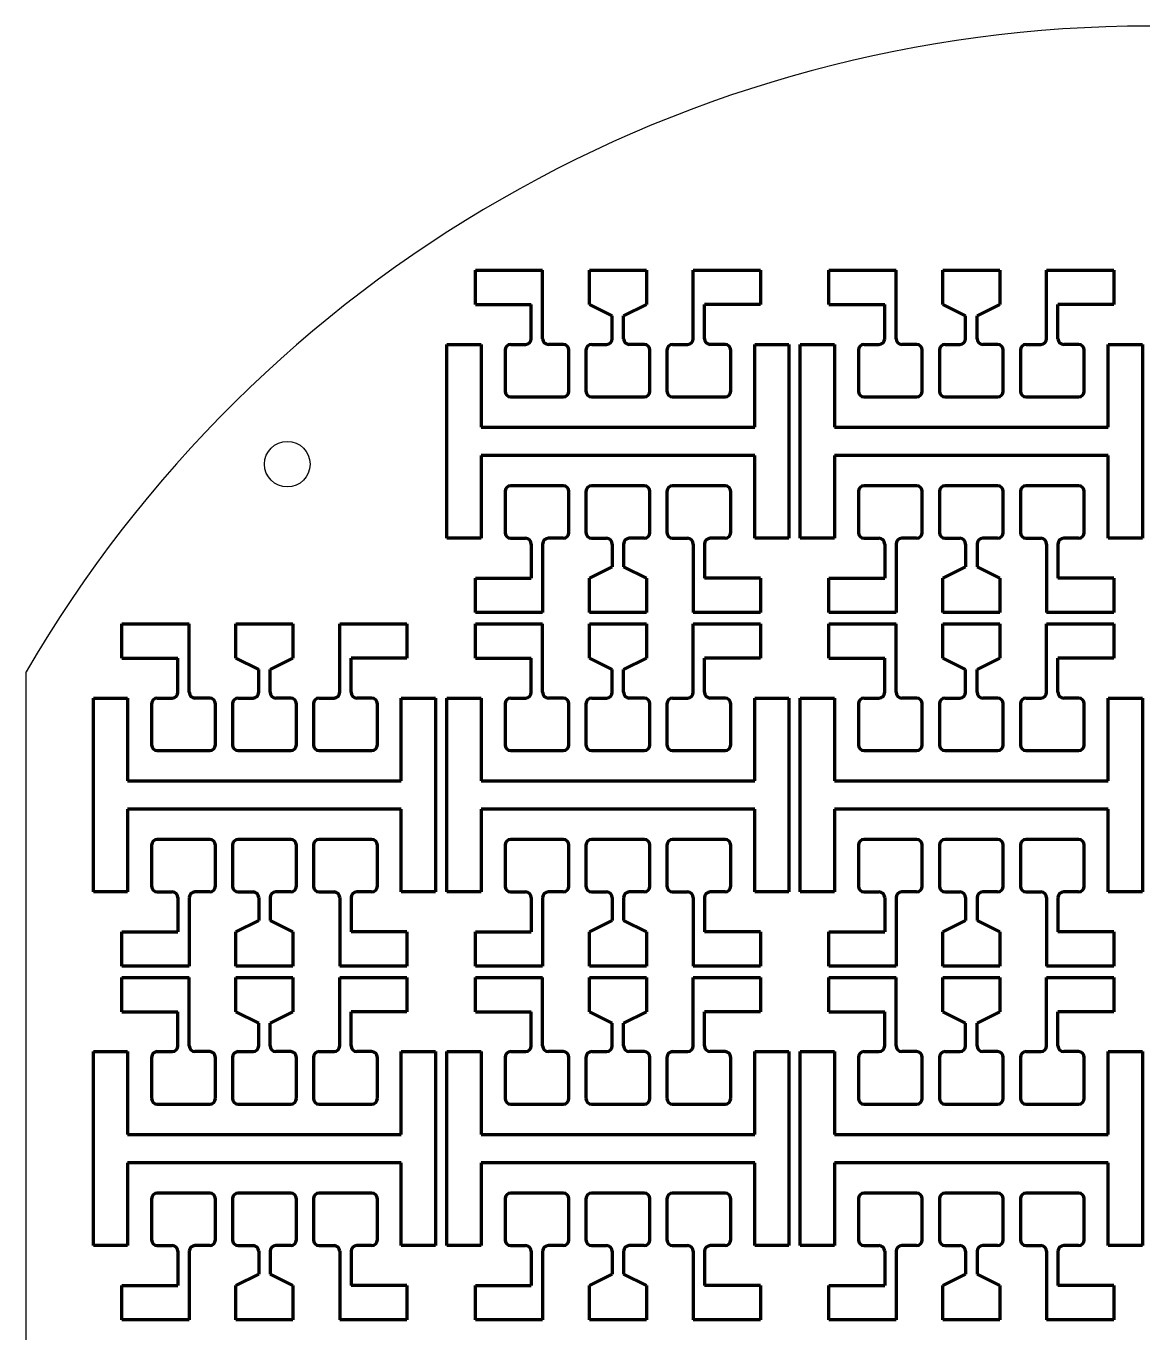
# Model space of a CAD drawing. Header units: millimetres. Extents: x 2005 to 2202, y 1694 to 1922.
# Drawn here: x 2005.4 to 2103.3, y 1807.2 to 1921.7 of the extents above; entities that cross this region are included whole.
import ezdxf

# ---------------------------------------------------------------- set-up
doc = ezdxf.new("R2010")
doc.units = ezdxf.units.MM
doc.layers.add('mask_hole', color=100, linetype='Continuous')
doc.layers.add('mask_outline', color=10, linetype='Continuous')
doc.layers.add('mask_stencil', color=30, linetype='Continuous', lineweight=70)

msp = doc.modelspace()

# ---------------------------------------------------------------- linework, layer by layer
at = {"layer": 'mask_hole'}
msp.add_circle((2028.3, 1883.33), 2, dxfattribs=at)
at = {"layer": 'mask_outline'}
msp.add_line((2005.39, 1750.33), (2005.39, 1865.13), dxfattribs=at)
msp.add_arc((2103.89, 1807.73), 114, 30.2232, 149.7686, dxfattribs=at)
at = {"layer": 'mask_stencil'}
for p, q in [((2044.8, 1897.33), (2044.8, 1900.33)), ((2044.8, 1900.33), (2050.7, 1900.33)), ((2050.7, 1894.33), (2050.7, 1900.33)), ((2054.8, 1897.33), (2054.8, 1900.33)), ((2054.8, 1900.33), (2059.8, 1900.33)), ((2059.8, 1900.33), (2059.8, 1897.33)), ((2063.9, 1900.33), (2069.8, 1900.33)), ((2063.9, 1894.33), (2063.9, 1900.33)), ((2069.8, 1900.33), (2069.8, 1897.33)), ((2075.8, 1897.33), (2075.8, 1900.33)), ((2075.8, 1900.33), (2081.7, 1900.33)), ((2081.7, 1894.33), (2081.7, 1900.33)), ((2085.8, 1897.33), (2085.8, 1900.33)), ((2085.8, 1900.33), (2090.8, 1900.33)), ((2090.8, 1900.33), (2090.8, 1897.33)), ((2094.9, 1900.33), (2100.8, 1900.33)), ((2094.9, 1894.33), (2094.9, 1900.33)), ((2100.8, 1900.33), (2100.8, 1897.33)), ((2044.8, 1897.33), (2049.7, 1897.33)), ((2049.7, 1894.33), (2049.7, 1897.33)), ((2054.8, 1897.33), (2056.8, 1896.33)), ((2059.8, 1897.33), (2057.8, 1896.33)), ((2069.8, 1897.33), (2064.9, 1897.33)), ((2064.9, 1894.33), (2064.9, 1897.33)), ((2075.8, 1897.33), (2080.7, 1897.33)), ((2080.7, 1894.33), (2080.7, 1897.33)), ((2085.8, 1897.33), (2087.8, 1896.33)), ((2090.8, 1897.33), (2088.8, 1896.33)), ((2100.8, 1897.33), (2095.9, 1897.33)), ((2095.9, 1894.33), (2095.9, 1897.33)), ((2056.8, 1894.33), (2056.8, 1896.33)), ((2057.8, 1894.33), (2057.8, 1896.33)), ((2087.8, 1894.33), (2087.8, 1896.33)), ((2088.8, 1894.33), (2088.8, 1896.33)), ((2042.3, 1876.83), (2042.3, 1893.83)), ((2042.3, 1893.83), (2045.3, 1893.83)), ((2045.3, 1893.83), (2045.3, 1886.58)), ((2047.9, 1893.83), (2049.2, 1893.83)), ((2052.5, 1893.83), (2051.2, 1893.83)), ((2055, 1893.83), (2056.3, 1893.83)), ((2059.6, 1893.83), (2058.3, 1893.83)), ((2062.1, 1893.83), (2063.4, 1893.83)), ((2066.7, 1893.83), (2065.4, 1893.83)), ((2069.3, 1886.58), (2069.3, 1893.83)), ((2069.3, 1893.83), (2072.3, 1893.83)), ((2072.3, 1893.83), (2072.3, 1876.83)), ((2073.3, 1876.83), (2073.3, 1893.83)), ((2073.3, 1893.83), (2076.3, 1893.83)), ((2076.3, 1893.83), (2076.3, 1886.58)), ((2078.9, 1893.83), (2080.2, 1893.83)), ((2083.5, 1893.83), (2082.2, 1893.83)), ((2086, 1893.83), (2087.3, 1893.83)), ((2090.6, 1893.83), (2089.3, 1893.83)), ((2093.1, 1893.83), (2094.4, 1893.83)), ((2097.7, 1893.83), (2096.4, 1893.83)), ((2100.3, 1886.58), (2100.3, 1893.83)), ((2100.3, 1893.83), (2103.3, 1893.83)), ((2103.3, 1893.83), (2103.3, 1876.83)), ((2047.4, 1893.33), (2047.4, 1889.73)), ((2053, 1889.73), (2053, 1893.33)), ((2054.5, 1893.33), (2054.5, 1889.73)), ((2060.1, 1889.73), (2060.1, 1893.33)), ((2061.6, 1893.33), (2061.6, 1889.73)), ((2067.2, 1889.73), (2067.2, 1893.33)), ((2078.4, 1893.33), (2078.4, 1889.73)), ((2084, 1889.73), (2084, 1893.33)), ((2085.5, 1893.33), (2085.5, 1889.73)), ((2091.1, 1889.73), (2091.1, 1893.33)), ((2092.6, 1893.33), (2092.6, 1889.73)), ((2098.2, 1889.73), (2098.2, 1893.33)), ((2047.9, 1889.23), (2052.5, 1889.23)), ((2055, 1889.23), (2059.6, 1889.23)), ((2062.1, 1889.23), (2066.7, 1889.23)), ((2078.9, 1889.23), (2083.5, 1889.23)), ((2086, 1889.23), (2090.6, 1889.23)), ((2093.1, 1889.23), (2097.7, 1889.23)), ((2045.3, 1886.58), (2069.3, 1886.58)), ((2076.3, 1886.58), (2100.3, 1886.58)), ((2069.3, 1884.08), (2045.3, 1884.08)), ((2045.3, 1884.08), (2045.3, 1876.83)), ((2069.3, 1876.83), (2069.3, 1884.08)), ((2100.3, 1884.08), (2076.3, 1884.08)), ((2076.3, 1884.08), (2076.3, 1876.83)), ((2100.3, 1876.83), (2100.3, 1884.08)), ((2047.4, 1880.93), (2047.4, 1877.33)), ((2052.5, 1881.43), (2047.9, 1881.43)), ((2053, 1877.33), (2053, 1880.93)), ((2054.5, 1880.93), (2054.5, 1877.33)), ((2059.6, 1881.43), (2055, 1881.43)), ((2060.1, 1877.33), (2060.1, 1880.93)), ((2061.6, 1880.93), (2061.6, 1877.33)), ((2066.7, 1881.43), (2062.1, 1881.43)), ((2067.2, 1877.33), (2067.2, 1880.93)), ((2078.4, 1880.93), (2078.4, 1877.33)), ((2083.5, 1881.43), (2078.9, 1881.43)), ((2084, 1877.33), (2084, 1880.93)), ((2085.5, 1880.93), (2085.5, 1877.33)), ((2090.6, 1881.43), (2086, 1881.43)), ((2091.1, 1877.33), (2091.1, 1880.93)), ((2092.6, 1880.93), (2092.6, 1877.33)), ((2097.7, 1881.43), (2093.1, 1881.43)), ((2098.2, 1877.33), (2098.2, 1880.93)), ((2045.3, 1876.83), (2042.3, 1876.83)), ((2047.9, 1876.83), (2049.2, 1876.83)), ((2052.5, 1876.83), (2051.2, 1876.83)), ((2055, 1876.83), (2056.3, 1876.83)), ((2059.6, 1876.83), (2058.3, 1876.83)), ((2062.1, 1876.83), (2063.4, 1876.83)), ((2066.7, 1876.83), (2065.4, 1876.83)), ((2072.3, 1876.83), (2069.3, 1876.83)), ((2076.3, 1876.83), (2073.3, 1876.83)), ((2078.9, 1876.83), (2080.2, 1876.83)), ((2083.5, 1876.83), (2082.2, 1876.83)), ((2086, 1876.83), (2087.3, 1876.83)), ((2090.6, 1876.83), (2089.3, 1876.83)), ((2093.1, 1876.83), (2094.4, 1876.83)), ((2097.7, 1876.83), (2096.4, 1876.83)), ((2103.3, 1876.83), (2100.3, 1876.83)), ((2049.7, 1876.33), (2049.7, 1873.33)), ((2050.7, 1876.33), (2050.7, 1870.33)), ((2056.8, 1876.33), (2056.8, 1874.33)), ((2057.8, 1876.33), (2057.8, 1874.33)), ((2063.9, 1876.33), (2063.9, 1870.33)), ((2064.9, 1876.33), (2064.9, 1873.33)), ((2080.7, 1876.33), (2080.7, 1873.33)), ((2081.7, 1876.33), (2081.7, 1870.33)), ((2087.8, 1876.33), (2087.8, 1874.33)), ((2088.8, 1876.33), (2088.8, 1874.33)), ((2094.9, 1876.33), (2094.9, 1870.33)), ((2095.9, 1876.33), (2095.9, 1873.33)), ((2054.8, 1873.33), (2056.8, 1874.33)), ((2059.8, 1873.33), (2057.8, 1874.33)), ((2085.8, 1873.33), (2087.8, 1874.33)), ((2090.8, 1873.33), (2088.8, 1874.33)), ((2044.8, 1870.33), (2044.8, 1873.33)), ((2044.8, 1873.33), (2049.7, 1873.33)), ((2054.8, 1870.33), (2054.8, 1873.33)), ((2059.8, 1873.33), (2059.8, 1870.33)), ((2069.8, 1873.33), (2064.9, 1873.33)), ((2069.8, 1873.33), (2069.8, 1870.33)), ((2075.8, 1870.33), (2075.8, 1873.33)), ((2075.8, 1873.33), (2080.7, 1873.33)), ((2085.8, 1870.33), (2085.8, 1873.33)), ((2090.8, 1873.33), (2090.8, 1870.33)), ((2100.8, 1873.33), (2095.9, 1873.33)), ((2100.8, 1873.33), (2100.8, 1870.33)), ((2050.7, 1870.33), (2044.8, 1870.33)), ((2059.8, 1870.33), (2054.8, 1870.33)), ((2069.8, 1870.33), (2063.9, 1870.33)), ((2081.7, 1870.33), (2075.8, 1870.33)), ((2090.8, 1870.33), (2085.8, 1870.33)), ((2100.8, 1870.33), (2094.9, 1870.33)), ((2013.8, 1866.33), (2013.8, 1869.33)), ((2013.8, 1869.33), (2019.7, 1869.33)), ((2019.7, 1863.33), (2019.7, 1869.33)), ((2023.8, 1866.33), (2023.8, 1869.33)), ((2023.8, 1869.33), (2028.8, 1869.33)), ((2028.8, 1869.33), (2028.8, 1866.33)), ((2032.9, 1869.33), (2038.8, 1869.33)), ((2032.9, 1863.33), (2032.9, 1869.33)), ((2038.8, 1869.33), (2038.8, 1866.33)), ((2044.8, 1866.33), (2044.8, 1869.33)), ((2044.8, 1869.33), (2050.7, 1869.33)), ((2050.7, 1863.33), (2050.7, 1869.33)), ((2054.8, 1866.33), (2054.8, 1869.33)), ((2054.8, 1869.33), (2059.8, 1869.33)), ((2059.8, 1869.33), (2059.8, 1866.33)), ((2063.9, 1869.33), (2069.8, 1869.33)), ((2063.9, 1863.33), (2063.9, 1869.33)), ((2069.8, 1869.33), (2069.8, 1866.33)), ((2075.8, 1866.33), (2075.8, 1869.33)), ((2075.8, 1869.33), (2081.7, 1869.33)), ((2081.7, 1863.33), (2081.7, 1869.33)), ((2085.8, 1866.33), (2085.8, 1869.33)), ((2085.8, 1869.33), (2090.8, 1869.33)), ((2090.8, 1869.33), (2090.8, 1866.33)), ((2094.9, 1869.33), (2100.8, 1869.33)), ((2094.9, 1863.33), (2094.9, 1869.33)), ((2100.8, 1869.33), (2100.8, 1866.33)), ((2013.8, 1866.33), (2018.7, 1866.33)), ((2018.7, 1863.33), (2018.7, 1866.33)), ((2023.8, 1866.33), (2025.8, 1865.33)), ((2028.8, 1866.33), (2026.8, 1865.33)), ((2038.8, 1866.33), (2033.9, 1866.33)), ((2033.9, 1863.33), (2033.9, 1866.33)), ((2044.8, 1866.33), (2049.7, 1866.33)), ((2049.7, 1863.33), (2049.7, 1866.33)), ((2054.8, 1866.33), (2056.8, 1865.33)), ((2059.8, 1866.33), (2057.8, 1865.33)), ((2069.8, 1866.33), (2064.9, 1866.33)), ((2064.9, 1863.33), (2064.9, 1866.33)), ((2075.8, 1866.33), (2080.7, 1866.33)), ((2080.7, 1863.33), (2080.7, 1866.33)), ((2085.8, 1866.33), (2087.8, 1865.33)), ((2090.8, 1866.33), (2088.8, 1865.33)), ((2100.8, 1866.33), (2095.9, 1866.33)), ((2095.9, 1863.33), (2095.9, 1866.33)), ((2025.8, 1863.33), (2025.8, 1865.33)), ((2026.8, 1863.33), (2026.8, 1865.33)), ((2056.8, 1863.33), (2056.8, 1865.33)), ((2057.8, 1863.33), (2057.8, 1865.33)), ((2087.8, 1863.33), (2087.8, 1865.33)), ((2088.8, 1863.33), (2088.8, 1865.33)), ((2011.3, 1845.83), (2011.3, 1862.83)), ((2011.3, 1862.83), (2014.3, 1862.83)), ((2014.3, 1862.83), (2014.3, 1855.58)), ((2016.9, 1862.83), (2018.2, 1862.83)), ((2021.5, 1862.83), (2020.2, 1862.83)), ((2024, 1862.83), (2025.3, 1862.83)), ((2028.6, 1862.83), (2027.3, 1862.83)), ((2031.1, 1862.83), (2032.4, 1862.83)), ((2035.7, 1862.83), (2034.4, 1862.83)), ((2038.3, 1855.58), (2038.3, 1862.83)), ((2038.3, 1862.83), (2041.3, 1862.83)), ((2041.3, 1862.83), (2041.3, 1845.83)), ((2042.3, 1845.83), (2042.3, 1862.83)), ((2042.3, 1862.83), (2045.3, 1862.83)), ((2045.3, 1862.83), (2045.3, 1855.58)), ((2047.9, 1862.83), (2049.2, 1862.83)), ((2052.5, 1862.83), (2051.2, 1862.83)), ((2055, 1862.83), (2056.3, 1862.83)), ((2059.6, 1862.83), (2058.3, 1862.83)), ((2062.1, 1862.83), (2063.4, 1862.83)), ((2066.7, 1862.83), (2065.4, 1862.83)), ((2069.3, 1855.58), (2069.3, 1862.83)), ((2069.3, 1862.83), (2072.3, 1862.83)), ((2072.3, 1862.83), (2072.3, 1845.83)), ((2073.3, 1845.83), (2073.3, 1862.83)), ((2073.3, 1862.83), (2076.3, 1862.83)), ((2076.3, 1862.83), (2076.3, 1855.58)), ((2078.9, 1862.83), (2080.2, 1862.83)), ((2083.5, 1862.83), (2082.2, 1862.83)), ((2086, 1862.83), (2087.3, 1862.83)), ((2090.6, 1862.83), (2089.3, 1862.83)), ((2093.1, 1862.83), (2094.4, 1862.83)), ((2097.7, 1862.83), (2096.4, 1862.83)), ((2100.3, 1855.58), (2100.3, 1862.83)), ((2100.3, 1862.83), (2103.3, 1862.83)), ((2103.3, 1862.83), (2103.3, 1845.83)), ((2016.4, 1862.33), (2016.4, 1858.73)), ((2022, 1858.73), (2022, 1862.33)), ((2023.5, 1862.33), (2023.5, 1858.73)), ((2029.1, 1858.73), (2029.1, 1862.33)), ((2030.6, 1862.33), (2030.6, 1858.73)), ((2036.2, 1858.73), (2036.2, 1862.33)), ((2047.4, 1862.33), (2047.4, 1858.73)), ((2053, 1858.73), (2053, 1862.33)), ((2054.5, 1862.33), (2054.5, 1858.73)), ((2060.1, 1858.73), (2060.1, 1862.33)), ((2061.6, 1862.33), (2061.6, 1858.73)), ((2067.2, 1858.73), (2067.2, 1862.33)), ((2078.4, 1862.33), (2078.4, 1858.73)), ((2084, 1858.73), (2084, 1862.33)), ((2085.5, 1862.33), (2085.5, 1858.73)), ((2091.1, 1858.73), (2091.1, 1862.33)), ((2092.6, 1862.33), (2092.6, 1858.73)), ((2098.2, 1858.73), (2098.2, 1862.33)), ((2016.9, 1858.23), (2021.5, 1858.23)), ((2024, 1858.23), (2028.6, 1858.23)), ((2031.1, 1858.23), (2035.7, 1858.23)), ((2047.9, 1858.23), (2052.5, 1858.23)), ((2055, 1858.23), (2059.6, 1858.23)), ((2062.1, 1858.23), (2066.7, 1858.23)), ((2078.9, 1858.23), (2083.5, 1858.23)), ((2086, 1858.23), (2090.6, 1858.23)), ((2093.1, 1858.23), (2097.7, 1858.23)), ((2014.3, 1855.58), (2038.3, 1855.58)), ((2045.3, 1855.58), (2069.3, 1855.58)), ((2076.3, 1855.58), (2100.3, 1855.58)), ((2038.3, 1853.08), (2014.3, 1853.08)), ((2014.3, 1853.08), (2014.3, 1845.83)), ((2038.3, 1845.83), (2038.3, 1853.08)), ((2069.3, 1853.08), (2045.3, 1853.08)), ((2045.3, 1853.08), (2045.3, 1845.83)), ((2069.3, 1845.83), (2069.3, 1853.08)), ((2100.3, 1853.08), (2076.3, 1853.08)), ((2076.3, 1853.08), (2076.3, 1845.83)), ((2100.3, 1845.83), (2100.3, 1853.08)), ((2021.5, 1850.43), (2016.9, 1850.43)), ((2028.6, 1850.43), (2024, 1850.43)), ((2035.7, 1850.43), (2031.1, 1850.43)), ((2052.5, 1850.43), (2047.9, 1850.43)), ((2059.6, 1850.43), (2055, 1850.43)), ((2066.7, 1850.43), (2062.1, 1850.43)), ((2083.5, 1850.43), (2078.9, 1850.43)), ((2090.6, 1850.43), (2086, 1850.43)), ((2097.7, 1850.43), (2093.1, 1850.43)), ((2016.4, 1849.93), (2016.4, 1846.33)), ((2022, 1846.33), (2022, 1849.93)), ((2023.5, 1849.93), (2023.5, 1846.33)), ((2029.1, 1846.33), (2029.1, 1849.93)), ((2030.6, 1849.93), (2030.6, 1846.33)), ((2036.2, 1846.33), (2036.2, 1849.93)), ((2047.4, 1849.93), (2047.4, 1846.33)), ((2053, 1846.33), (2053, 1849.93)), ((2054.5, 1849.93), (2054.5, 1846.33)), ((2060.1, 1846.33), (2060.1, 1849.93)), ((2061.6, 1849.93), (2061.6, 1846.33)), ((2067.2, 1846.33), (2067.2, 1849.93)), ((2078.4, 1849.93), (2078.4, 1846.33)), ((2084, 1846.33), (2084, 1849.93)), ((2085.5, 1849.93), (2085.5, 1846.33)), ((2091.1, 1846.33), (2091.1, 1849.93)), ((2092.6, 1849.93), (2092.6, 1846.33)), ((2098.2, 1846.33), (2098.2, 1849.93)), ((2014.3, 1845.83), (2011.3, 1845.83)), ((2016.9, 1845.83), (2018.2, 1845.83)), ((2021.5, 1845.83), (2020.2, 1845.83)), ((2024, 1845.83), (2025.3, 1845.83)), ((2028.6, 1845.83), (2027.3, 1845.83)), ((2031.1, 1845.83), (2032.4, 1845.83)), ((2035.7, 1845.83), (2034.4, 1845.83)), ((2041.3, 1845.83), (2038.3, 1845.83)), ((2045.3, 1845.83), (2042.3, 1845.83)), ((2047.9, 1845.83), (2049.2, 1845.83)), ((2052.5, 1845.83), (2051.2, 1845.83)), ((2055, 1845.83), (2056.3, 1845.83)), ((2059.6, 1845.83), (2058.3, 1845.83)), ((2062.1, 1845.83), (2063.4, 1845.83)), ((2066.7, 1845.83), (2065.4, 1845.83)), ((2072.3, 1845.83), (2069.3, 1845.83)), ((2076.3, 1845.83), (2073.3, 1845.83)), ((2078.9, 1845.83), (2080.2, 1845.83)), ((2083.5, 1845.83), (2082.2, 1845.83)), ((2086, 1845.83), (2087.3, 1845.83)), ((2090.6, 1845.83), (2089.3, 1845.83)), ((2093.1, 1845.83), (2094.4, 1845.83)), ((2097.7, 1845.83), (2096.4, 1845.83)), ((2103.3, 1845.83), (2100.3, 1845.83)), ((2018.7, 1845.33), (2018.7, 1842.33)), ((2019.7, 1845.33), (2019.7, 1839.33)), ((2025.8, 1845.33), (2025.8, 1843.33)), ((2026.8, 1845.33), (2026.8, 1843.33)), ((2032.9, 1845.33), (2032.9, 1839.33)), ((2033.9, 1845.33), (2033.9, 1842.33)), ((2049.7, 1845.33), (2049.7, 1842.33)), ((2050.7, 1845.33), (2050.7, 1839.33)), ((2056.8, 1845.33), (2056.8, 1843.33)), ((2057.8, 1845.33), (2057.8, 1843.33)), ((2063.9, 1845.33), (2063.9, 1839.33)), ((2064.9, 1845.33), (2064.9, 1842.33)), ((2080.7, 1845.33), (2080.7, 1842.33)), ((2081.7, 1845.33), (2081.7, 1839.33)), ((2087.8, 1845.33), (2087.8, 1843.33)), ((2088.8, 1845.33), (2088.8, 1843.33)), ((2094.9, 1845.33), (2094.9, 1839.33)), ((2095.9, 1845.33), (2095.9, 1842.33)), ((2023.8, 1842.33), (2025.8, 1843.33)), ((2028.8, 1842.33), (2026.8, 1843.33)), ((2054.8, 1842.33), (2056.8, 1843.33)), ((2059.8, 1842.33), (2057.8, 1843.33)), ((2085.8, 1842.33), (2087.8, 1843.33)), ((2090.8, 1842.33), (2088.8, 1843.33)), ((2013.8, 1839.33), (2013.8, 1842.33)), ((2013.8, 1842.33), (2018.7, 1842.33)), ((2023.8, 1839.33), (2023.8, 1842.33)), ((2028.8, 1842.33), (2028.8, 1839.33)), ((2038.8, 1842.33), (2033.9, 1842.33)), ((2038.8, 1842.33), (2038.8, 1839.33)), ((2044.8, 1839.33), (2044.8, 1842.33)), ((2044.8, 1842.33), (2049.7, 1842.33)), ((2054.8, 1839.33), (2054.8, 1842.33)), ((2059.8, 1842.33), (2059.8, 1839.33)), ((2069.8, 1842.33), (2064.9, 1842.33)), ((2069.8, 1842.33), (2069.8, 1839.33)), ((2075.8, 1839.33), (2075.8, 1842.33)), ((2075.8, 1842.33), (2080.7, 1842.33)), ((2085.8, 1839.33), (2085.8, 1842.33)), ((2090.8, 1842.33), (2090.8, 1839.33)), ((2100.8, 1842.33), (2095.9, 1842.33)), ((2100.8, 1842.33), (2100.8, 1839.33)), ((2019.7, 1839.33), (2013.8, 1839.33)), ((2028.8, 1839.33), (2023.8, 1839.33)), ((2038.8, 1839.33), (2032.9, 1839.33)), ((2050.7, 1839.33), (2044.8, 1839.33)), ((2059.8, 1839.33), (2054.8, 1839.33)), ((2069.8, 1839.33), (2063.9, 1839.33)), ((2081.7, 1839.33), (2075.8, 1839.33)), ((2090.8, 1839.33), (2085.8, 1839.33)), ((2100.8, 1839.33), (2094.9, 1839.33)), ((2013.8, 1835.33), (2013.8, 1838.33)), ((2013.8, 1838.33), (2019.7, 1838.33)), ((2019.7, 1832.33), (2019.7, 1838.33)), ((2023.8, 1835.33), (2023.8, 1838.33)), ((2023.8, 1838.33), (2028.8, 1838.33)), ((2028.8, 1838.33), (2028.8, 1835.33)), ((2032.9, 1838.33), (2038.8, 1838.33)), ((2032.9, 1832.33), (2032.9, 1838.33)), ((2038.8, 1838.33), (2038.8, 1835.33)), ((2044.8, 1835.33), (2044.8, 1838.33)), ((2044.8, 1838.33), (2050.7, 1838.33)), ((2050.7, 1832.33), (2050.7, 1838.33)), ((2054.8, 1835.33), (2054.8, 1838.33)), ((2054.8, 1838.33), (2059.8, 1838.33)), ((2059.8, 1838.33), (2059.8, 1835.33)), ((2063.9, 1838.33), (2069.8, 1838.33)), ((2063.9, 1832.33), (2063.9, 1838.33)), ((2069.8, 1838.33), (2069.8, 1835.33)), ((2075.8, 1835.33), (2075.8, 1838.33)), ((2075.8, 1838.33), (2081.7, 1838.33)), ((2081.7, 1832.33), (2081.7, 1838.33)), ((2085.8, 1835.33), (2085.8, 1838.33)), ((2085.8, 1838.33), (2090.8, 1838.33)), ((2090.8, 1838.33), (2090.8, 1835.33)), ((2094.9, 1838.33), (2100.8, 1838.33)), ((2094.9, 1832.33), (2094.9, 1838.33)), ((2100.8, 1838.33), (2100.8, 1835.33)), ((2013.8, 1835.33), (2018.7, 1835.33)), ((2018.7, 1832.33), (2018.7, 1835.33)), ((2023.8, 1835.33), (2025.8, 1834.33)), ((2028.8, 1835.33), (2026.8, 1834.33)), ((2038.8, 1835.33), (2033.9, 1835.33)), ((2033.9, 1832.33), (2033.9, 1835.33)), ((2044.8, 1835.33), (2049.7, 1835.33)), ((2049.7, 1832.33), (2049.7, 1835.33)), ((2054.8, 1835.33), (2056.8, 1834.33)), ((2059.8, 1835.33), (2057.8, 1834.33)), ((2069.8, 1835.33), (2064.9, 1835.33)), ((2064.9, 1832.33), (2064.9, 1835.33)), ((2075.8, 1835.33), (2080.7, 1835.33)), ((2080.7, 1832.33), (2080.7, 1835.33)), ((2085.8, 1835.33), (2087.8, 1834.33)), ((2090.8, 1835.33), (2088.8, 1834.33)), ((2100.8, 1835.33), (2095.9, 1835.33)), ((2095.9, 1832.33), (2095.9, 1835.33)), ((2025.8, 1832.33), (2025.8, 1834.33)), ((2026.8, 1832.33), (2026.8, 1834.33)), ((2056.8, 1832.33), (2056.8, 1834.33)), ((2057.8, 1832.33), (2057.8, 1834.33)), ((2087.8, 1832.33), (2087.8, 1834.33)), ((2088.8, 1832.33), (2088.8, 1834.33)), ((2011.3, 1814.83), (2011.3, 1831.83)), ((2011.3, 1831.83), (2014.3, 1831.83)), ((2014.3, 1831.83), (2014.3, 1824.58)), ((2016.9, 1831.83), (2018.2, 1831.83)), ((2021.5, 1831.83), (2020.2, 1831.83)), ((2024, 1831.83), (2025.3, 1831.83)), ((2028.6, 1831.83), (2027.3, 1831.83)), ((2031.1, 1831.83), (2032.4, 1831.83)), ((2035.7, 1831.83), (2034.4, 1831.83)), ((2038.3, 1824.58), (2038.3, 1831.83)), ((2038.3, 1831.83), (2041.3, 1831.83)), ((2041.3, 1831.83), (2041.3, 1814.83)), ((2042.3, 1814.83), (2042.3, 1831.83)), ((2042.3, 1831.83), (2045.3, 1831.83)), ((2045.3, 1831.83), (2045.3, 1824.58)), ((2047.9, 1831.83), (2049.2, 1831.83)), ((2052.5, 1831.83), (2051.2, 1831.83)), ((2055, 1831.83), (2056.3, 1831.83)), ((2059.6, 1831.83), (2058.3, 1831.83)), ((2062.1, 1831.83), (2063.4, 1831.83)), ((2066.7, 1831.83), (2065.4, 1831.83)), ((2069.3, 1824.58), (2069.3, 1831.83)), ((2069.3, 1831.83), (2072.3, 1831.83)), ((2072.3, 1831.83), (2072.3, 1814.83)), ((2073.3, 1814.83), (2073.3, 1831.83)), ((2073.3, 1831.83), (2076.3, 1831.83)), ((2076.3, 1831.83), (2076.3, 1824.58)), ((2078.9, 1831.83), (2080.2, 1831.83)), ((2083.5, 1831.83), (2082.2, 1831.83)), ((2086, 1831.83), (2087.3, 1831.83)), ((2090.6, 1831.83), (2089.3, 1831.83)), ((2093.1, 1831.83), (2094.4, 1831.83)), ((2097.7, 1831.83), (2096.4, 1831.83)), ((2100.3, 1824.58), (2100.3, 1831.83)), ((2100.3, 1831.83), (2103.3, 1831.83)), ((2103.3, 1831.83), (2103.3, 1814.83)), ((2016.4, 1831.33), (2016.4, 1827.73)), ((2022, 1827.73), (2022, 1831.33)), ((2023.5, 1831.33), (2023.5, 1827.73)), ((2029.1, 1827.73), (2029.1, 1831.33)), ((2030.6, 1831.33), (2030.6, 1827.73)), ((2036.2, 1827.73), (2036.2, 1831.33)), ((2047.4, 1831.33), (2047.4, 1827.73)), ((2053, 1827.73), (2053, 1831.33)), ((2054.5, 1831.33), (2054.5, 1827.73)), ((2060.1, 1827.73), (2060.1, 1831.33)), ((2061.6, 1831.33), (2061.6, 1827.73)), ((2067.2, 1827.73), (2067.2, 1831.33)), ((2078.4, 1831.33), (2078.4, 1827.73)), ((2084, 1827.73), (2084, 1831.33)), ((2085.5, 1831.33), (2085.5, 1827.73)), ((2091.1, 1827.73), (2091.1, 1831.33)), ((2092.6, 1831.33), (2092.6, 1827.73)), ((2098.2, 1827.73), (2098.2, 1831.33)), ((2016.9, 1827.23), (2021.5, 1827.23)), ((2024, 1827.23), (2028.6, 1827.23)), ((2031.1, 1827.23), (2035.7, 1827.23)), ((2047.9, 1827.23), (2052.5, 1827.23)), ((2055, 1827.23), (2059.6, 1827.23)), ((2062.1, 1827.23), (2066.7, 1827.23)), ((2078.9, 1827.23), (2083.5, 1827.23)), ((2086, 1827.23), (2090.6, 1827.23)), ((2093.1, 1827.23), (2097.7, 1827.23)), ((2014.3, 1824.58), (2038.3, 1824.58)), ((2045.3, 1824.58), (2069.3, 1824.58)), ((2076.3, 1824.58), (2100.3, 1824.58)), ((2038.3, 1822.08), (2014.3, 1822.08)), ((2014.3, 1822.08), (2014.3, 1814.83)), ((2038.3, 1814.83), (2038.3, 1822.08)), ((2069.3, 1822.08), (2045.3, 1822.08)), ((2045.3, 1822.08), (2045.3, 1814.83)), ((2069.3, 1814.83), (2069.3, 1822.08)), ((2100.3, 1822.08), (2076.3, 1822.08)), ((2076.3, 1822.08), (2076.3, 1814.83)), ((2100.3, 1814.83), (2100.3, 1822.08)), ((2021.5, 1819.43), (2016.9, 1819.43)), ((2028.6, 1819.43), (2024, 1819.43)), ((2035.7, 1819.43), (2031.1, 1819.43)), ((2052.5, 1819.43), (2047.9, 1819.43)), ((2059.6, 1819.43), (2055, 1819.43)), ((2066.7, 1819.43), (2062.1, 1819.43)), ((2083.5, 1819.43), (2078.9, 1819.43)), ((2090.6, 1819.43), (2086, 1819.43)), ((2097.7, 1819.43), (2093.1, 1819.43)), ((2016.4, 1818.93), (2016.4, 1815.33)), ((2022, 1815.33), (2022, 1818.93)), ((2023.5, 1818.93), (2023.5, 1815.33)), ((2029.1, 1815.33), (2029.1, 1818.93)), ((2030.6, 1818.93), (2030.6, 1815.33)), ((2036.2, 1815.33), (2036.2, 1818.93)), ((2047.4, 1818.93), (2047.4, 1815.33)), ((2053, 1815.33), (2053, 1818.93)), ((2054.5, 1818.93), (2054.5, 1815.33)), ((2060.1, 1815.33), (2060.1, 1818.93)), ((2061.6, 1818.93), (2061.6, 1815.33)), ((2067.2, 1815.33), (2067.2, 1818.93)), ((2078.4, 1818.93), (2078.4, 1815.33)), ((2084, 1815.33), (2084, 1818.93)), ((2085.5, 1818.93), (2085.5, 1815.33)), ((2091.1, 1815.33), (2091.1, 1818.93)), ((2092.6, 1818.93), (2092.6, 1815.33)), ((2098.2, 1815.33), (2098.2, 1818.93)), ((2014.3, 1814.83), (2011.3, 1814.83)), ((2016.9, 1814.83), (2018.2, 1814.83)), ((2021.5, 1814.83), (2020.2, 1814.83)), ((2024, 1814.83), (2025.3, 1814.83)), ((2028.6, 1814.83), (2027.3, 1814.83)), ((2031.1, 1814.83), (2032.4, 1814.83)), ((2035.7, 1814.83), (2034.4, 1814.83)), ((2041.3, 1814.83), (2038.3, 1814.83)), ((2045.3, 1814.83), (2042.3, 1814.83)), ((2047.9, 1814.83), (2049.2, 1814.83)), ((2052.5, 1814.83), (2051.2, 1814.83)), ((2055, 1814.83), (2056.3, 1814.83)), ((2059.6, 1814.83), (2058.3, 1814.83)), ((2062.1, 1814.83), (2063.4, 1814.83)), ((2066.7, 1814.83), (2065.4, 1814.83)), ((2072.3, 1814.83), (2069.3, 1814.83)), ((2076.3, 1814.83), (2073.3, 1814.83)), ((2078.9, 1814.83), (2080.2, 1814.83)), ((2083.5, 1814.83), (2082.2, 1814.83)), ((2086, 1814.83), (2087.3, 1814.83)), ((2090.6, 1814.83), (2089.3, 1814.83)), ((2093.1, 1814.83), (2094.4, 1814.83)), ((2097.7, 1814.83), (2096.4, 1814.83)), ((2103.3, 1814.83), (2100.3, 1814.83)), ((2018.7, 1814.33), (2018.7, 1811.33)), ((2019.7, 1814.33), (2019.7, 1808.33)), ((2025.8, 1814.33), (2025.8, 1812.33)), ((2026.8, 1814.33), (2026.8, 1812.33)), ((2032.9, 1814.33), (2032.9, 1808.33)), ((2033.9, 1814.33), (2033.9, 1811.33)), ((2049.7, 1814.33), (2049.7, 1811.33)), ((2050.7, 1814.33), (2050.7, 1808.33)), ((2056.8, 1814.33), (2056.8, 1812.33)), ((2057.8, 1814.33), (2057.8, 1812.33)), ((2063.9, 1814.33), (2063.9, 1808.33)), ((2064.9, 1814.33), (2064.9, 1811.33)), ((2080.7, 1814.33), (2080.7, 1811.33)), ((2081.7, 1814.33), (2081.7, 1808.33)), ((2087.8, 1814.33), (2087.8, 1812.33)), ((2088.8, 1814.33), (2088.8, 1812.33)), ((2094.9, 1814.33), (2094.9, 1808.33)), ((2095.9, 1814.33), (2095.9, 1811.33)), ((2023.8, 1811.33), (2025.8, 1812.33)), ((2028.8, 1811.33), (2026.8, 1812.33)), ((2054.8, 1811.33), (2056.8, 1812.33)), ((2059.8, 1811.33), (2057.8, 1812.33)), ((2085.8, 1811.33), (2087.8, 1812.33)), ((2090.8, 1811.33), (2088.8, 1812.33)), ((2013.8, 1808.33), (2013.8, 1811.33)), ((2013.8, 1811.33), (2018.7, 1811.33)), ((2023.8, 1808.33), (2023.8, 1811.33)), ((2028.8, 1811.33), (2028.8, 1808.33)), ((2038.8, 1811.33), (2033.9, 1811.33)), ((2038.8, 1811.33), (2038.8, 1808.33)), ((2044.8, 1808.33), (2044.8, 1811.33)), ((2044.8, 1811.33), (2049.7, 1811.33)), ((2054.8, 1808.33), (2054.8, 1811.33)), ((2059.8, 1811.33), (2059.8, 1808.33)), ((2069.8, 1811.33), (2064.9, 1811.33)), ((2069.8, 1811.33), (2069.8, 1808.33)), ((2075.8, 1808.33), (2075.8, 1811.33)), ((2075.8, 1811.33), (2080.7, 1811.33)), ((2085.8, 1808.33), (2085.8, 1811.33)), ((2090.8, 1811.33), (2090.8, 1808.33)), ((2100.8, 1811.33), (2095.9, 1811.33)), ((2100.8, 1811.33), (2100.8, 1808.33)), ((2019.7, 1808.33), (2013.8, 1808.33)), ((2028.8, 1808.33), (2023.8, 1808.33)), ((2038.8, 1808.33), (2032.9, 1808.33)), ((2050.7, 1808.33), (2044.8, 1808.33)), ((2059.8, 1808.33), (2054.8, 1808.33)), ((2069.8, 1808.33), (2063.9, 1808.33)), ((2081.7, 1808.33), (2075.8, 1808.33)), ((2090.8, 1808.33), (2085.8, 1808.33)), ((2100.8, 1808.33), (2094.9, 1808.33))]:
    msp.add_line(p, q, dxfattribs=at)
for centre, start, end in [((2047.9, 1893.33), 90, 180), ((2049.2, 1894.33), 270, 0), ((2051.2, 1894.33), 180, 270), ((2052.5, 1893.33), 0, 90), ((2055, 1893.33), 90, 180), ((2056.3, 1894.33), 270, 0), ((2058.3, 1894.33), 180, 270), ((2059.6, 1893.33), 0, 90), ((2062.1, 1893.33), 90, 180), ((2063.4, 1894.33), 270, 0), ((2065.4, 1894.33), 180, 270), ((2066.7, 1893.33), 0, 90), ((2078.9, 1893.33), 90, 180), ((2080.2, 1894.33), 270, 0), ((2082.2, 1894.33), 180, 270), ((2083.5, 1893.33), 0, 90), ((2086, 1893.33), 90, 180), ((2087.3, 1894.33), 270, 0), ((2089.3, 1894.33), 180, 270), ((2090.6, 1893.33), 0, 90), ((2093.1, 1893.33), 90, 180), ((2094.4, 1894.33), 270, 0), ((2096.4, 1894.33), 180, 270), ((2097.7, 1893.33), 0, 90), ((2047.9, 1889.73), 180, 270), ((2052.5, 1889.73), 270, 0), ((2055, 1889.73), 180, 270), ((2059.6, 1889.73), 270, 0), ((2062.1, 1889.73), 180, 270), ((2066.7, 1889.73), 270, 0), ((2078.9, 1889.73), 180, 270), ((2083.5, 1889.73), 270, 0), ((2086, 1889.73), 180, 270), ((2090.6, 1889.73), 270, 0), ((2093.1, 1889.73), 180, 270), ((2097.7, 1889.73), 270, 0), ((2047.9, 1880.93), 90, 180), ((2052.5, 1880.93), 0, 90), ((2055, 1880.93), 90, 180), ((2059.6, 1880.93), 0, 90), ((2062.1, 1880.93), 90, 180), ((2066.7, 1880.93), 0, 90), ((2078.9, 1880.93), 90, 180), ((2083.5, 1880.93), 0, 90), ((2086, 1880.93), 90, 180), ((2090.6, 1880.93), 0, 90), ((2093.1, 1880.93), 90, 180), ((2097.7, 1880.93), 0, 90), ((2047.9, 1877.33), 180, 270), ((2049.2, 1876.33), 0, 90), ((2051.2, 1876.33), 90, 180), ((2052.5, 1877.33), 270, 0), ((2055, 1877.33), 180, 270), ((2056.3, 1876.33), 0, 90), ((2058.3, 1876.33), 90, 180), ((2059.6, 1877.33), 270, 0), ((2062.1, 1877.33), 180, 270), ((2063.4, 1876.33), 0, 90), ((2065.4, 1876.33), 90, 180), ((2066.7, 1877.33), 270, 0), ((2078.9, 1877.33), 180, 270), ((2080.2, 1876.33), 0, 90), ((2082.2, 1876.33), 90, 180), ((2083.5, 1877.33), 270, 0), ((2086, 1877.33), 180, 270), ((2087.3, 1876.33), 0, 90), ((2089.3, 1876.33), 90, 180), ((2090.6, 1877.33), 270, 0), ((2093.1, 1877.33), 180, 270), ((2094.4, 1876.33), 0, 90), ((2096.4, 1876.33), 90, 180), ((2097.7, 1877.33), 270, 0), ((2016.9, 1862.33), 90, 180), ((2018.2, 1863.33), 270, 0), ((2020.2, 1863.33), 180, 270), ((2021.5, 1862.33), 0, 90), ((2024, 1862.33), 90, 180), ((2025.3, 1863.33), 270, 0), ((2027.3, 1863.33), 180, 270), ((2028.6, 1862.33), 0, 90), ((2031.1, 1862.33), 90, 180), ((2032.4, 1863.33), 270, 0), ((2034.4, 1863.33), 180, 270), ((2035.7, 1862.33), 0, 90), ((2047.9, 1862.33), 90, 180), ((2049.2, 1863.33), 270, 0), ((2051.2, 1863.33), 180, 270), ((2052.5, 1862.33), 0, 90), ((2055, 1862.33), 90, 180), ((2056.3, 1863.33), 270, 0), ((2058.3, 1863.33), 180, 270), ((2059.6, 1862.33), 0, 90), ((2062.1, 1862.33), 90, 180), ((2063.4, 1863.33), 270, 0), ((2065.4, 1863.33), 180, 270), ((2066.7, 1862.33), 0, 90), ((2078.9, 1862.33), 90, 180), ((2080.2, 1863.33), 270, 0), ((2082.2, 1863.33), 180, 270), ((2083.5, 1862.33), 0, 90), ((2086, 1862.33), 90, 180), ((2087.3, 1863.33), 270, 0), ((2089.3, 1863.33), 180, 270), ((2090.6, 1862.33), 0, 90), ((2093.1, 1862.33), 90, 180), ((2094.4, 1863.33), 270, 0), ((2096.4, 1863.33), 180, 270), ((2097.7, 1862.33), 0, 90), ((2016.9, 1858.73), 180, 270), ((2021.5, 1858.73), 270, 0), ((2024, 1858.73), 180, 270), ((2028.6, 1858.73), 270, 0), ((2031.1, 1858.73), 180, 270), ((2035.7, 1858.73), 270, 0), ((2047.9, 1858.73), 180, 270), ((2052.5, 1858.73), 270, 0), ((2055, 1858.73), 180, 270), ((2059.6, 1858.73), 270, 0), ((2062.1, 1858.73), 180, 270), ((2066.7, 1858.73), 270, 0), ((2078.9, 1858.73), 180, 270), ((2083.5, 1858.73), 270, 0), ((2086, 1858.73), 180, 270), ((2090.6, 1858.73), 270, 0), ((2093.1, 1858.73), 180, 270), ((2097.7, 1858.73), 270, 0), ((2016.9, 1849.93), 90, 180), ((2021.5, 1849.93), 0, 90), ((2024, 1849.93), 90, 180), ((2028.6, 1849.93), 0, 90), ((2031.1, 1849.93), 90, 180), ((2035.7, 1849.93), 0, 90), ((2047.9, 1849.93), 90, 180), ((2052.5, 1849.93), 0, 90), ((2055, 1849.93), 90, 180), ((2059.6, 1849.93), 0, 90), ((2062.1, 1849.93), 90, 180), ((2066.7, 1849.93), 0, 90), ((2078.9, 1849.93), 90, 180), ((2083.5, 1849.93), 0, 90), ((2086, 1849.93), 90, 180), ((2090.6, 1849.93), 0, 90), ((2093.1, 1849.93), 90, 180), ((2097.7, 1849.93), 0, 90), ((2016.9, 1846.33), 180, 270), ((2018.2, 1845.33), 0, 90), ((2020.2, 1845.33), 90, 180), ((2021.5, 1846.33), 270, 0), ((2024, 1846.33), 180, 270), ((2025.3, 1845.33), 0, 90), ((2027.3, 1845.33), 90, 180), ((2028.6, 1846.33), 270, 0), ((2031.1, 1846.33), 180, 270), ((2032.4, 1845.33), 0, 90), ((2034.4, 1845.33), 90, 180), ((2035.7, 1846.33), 270, 0), ((2047.9, 1846.33), 180, 270), ((2049.2, 1845.33), 0, 90), ((2051.2, 1845.33), 90, 180), ((2052.5, 1846.33), 270, 0), ((2055, 1846.33), 180, 270), ((2056.3, 1845.33), 0, 90), ((2058.3, 1845.33), 90, 180), ((2059.6, 1846.33), 270, 0), ((2062.1, 1846.33), 180, 270), ((2063.4, 1845.33), 0, 90), ((2065.4, 1845.33), 90, 180), ((2066.7, 1846.33), 270, 0), ((2078.9, 1846.33), 180, 270), ((2080.2, 1845.33), 0, 90), ((2082.2, 1845.33), 90, 180), ((2083.5, 1846.33), 270, 0), ((2086, 1846.33), 180, 270), ((2087.3, 1845.33), 0, 90), ((2089.3, 1845.33), 90, 180), ((2090.6, 1846.33), 270, 0), ((2093.1, 1846.33), 180, 270), ((2094.4, 1845.33), 0, 90), ((2096.4, 1845.33), 90, 180), ((2097.7, 1846.33), 270, 0), ((2016.9, 1831.33), 90, 180), ((2018.2, 1832.33), 270, 0), ((2020.2, 1832.33), 180, 270), ((2021.5, 1831.33), 0, 90), ((2024, 1831.33), 90, 180), ((2025.3, 1832.33), 270, 0), ((2027.3, 1832.33), 180, 270), ((2028.6, 1831.33), 0, 90), ((2031.1, 1831.33), 90, 180), ((2032.4, 1832.33), 270, 0), ((2034.4, 1832.33), 180, 270), ((2035.7, 1831.33), 0, 90), ((2047.9, 1831.33), 90, 180), ((2049.2, 1832.33), 270, 0), ((2051.2, 1832.33), 180, 270), ((2052.5, 1831.33), 0, 90), ((2055, 1831.33), 90, 180), ((2056.3, 1832.33), 270, 0), ((2058.3, 1832.33), 180, 270), ((2059.6, 1831.33), 0, 90), ((2062.1, 1831.33), 90, 180), ((2063.4, 1832.33), 270, 0), ((2065.4, 1832.33), 180, 270), ((2066.7, 1831.33), 0, 90), ((2078.9, 1831.33), 90, 180), ((2080.2, 1832.33), 270, 0), ((2082.2, 1832.33), 180, 270), ((2083.5, 1831.33), 0, 90), ((2086, 1831.33), 90, 180), ((2087.3, 1832.33), 270, 0), ((2089.3, 1832.33), 180, 270), ((2090.6, 1831.33), 0, 90), ((2093.1, 1831.33), 90, 180), ((2094.4, 1832.33), 270, 0), ((2096.4, 1832.33), 180, 270), ((2097.7, 1831.33), 0, 90), ((2016.9, 1827.73), 180, 270), ((2021.5, 1827.73), 270, 0), ((2024, 1827.73), 180, 270), ((2028.6, 1827.73), 270, 0), ((2031.1, 1827.73), 180, 270), ((2035.7, 1827.73), 270, 0), ((2047.9, 1827.73), 180, 270), ((2052.5, 1827.73), 270, 0), ((2055, 1827.73), 180, 270), ((2059.6, 1827.73), 270, 0), ((2062.1, 1827.73), 180, 270), ((2066.7, 1827.73), 270, 0), ((2078.9, 1827.73), 180, 270), ((2083.5, 1827.73), 270, 0), ((2086, 1827.73), 180, 270), ((2090.6, 1827.73), 270, 0), ((2093.1, 1827.73), 180, 270), ((2097.7, 1827.73), 270, 0), ((2016.9, 1818.93), 90, 180), ((2021.5, 1818.93), 0, 90), ((2024, 1818.93), 90, 180), ((2028.6, 1818.93), 0, 90), ((2031.1, 1818.93), 90, 180), ((2035.7, 1818.93), 0, 90), ((2047.9, 1818.93), 90, 180), ((2052.5, 1818.93), 0, 90), ((2055, 1818.93), 90, 180), ((2059.6, 1818.93), 0, 90), ((2062.1, 1818.93), 90, 180), ((2066.7, 1818.93), 0, 90), ((2078.9, 1818.93), 90, 180), ((2083.5, 1818.93), 0, 90), ((2086, 1818.93), 90, 180), ((2090.6, 1818.93), 0, 90), ((2093.1, 1818.93), 90, 180), ((2097.7, 1818.93), 0, 90), ((2016.9, 1815.33), 180, 270), ((2018.2, 1814.33), 0, 90), ((2020.2, 1814.33), 90, 180), ((2021.5, 1815.33), 270, 0), ((2024, 1815.33), 180, 270), ((2025.3, 1814.33), 0, 90), ((2027.3, 1814.33), 90, 180), ((2028.6, 1815.33), 270, 0), ((2031.1, 1815.33), 180, 270), ((2032.4, 1814.33), 0, 90), ((2034.4, 1814.33), 90, 180), ((2035.7, 1815.33), 270, 0), ((2047.9, 1815.33), 180, 270), ((2049.2, 1814.33), 0, 90), ((2051.2, 1814.33), 90, 180), ((2052.5, 1815.33), 270, 0), ((2055, 1815.33), 180, 270), ((2056.3, 1814.33), 0, 90), ((2058.3, 1814.33), 90, 180), ((2059.6, 1815.33), 270, 0), ((2062.1, 1815.33), 180, 270), ((2063.4, 1814.33), 0, 90), ((2065.4, 1814.33), 90, 180), ((2066.7, 1815.33), 270, 0), ((2078.9, 1815.33), 180, 270), ((2080.2, 1814.33), 0, 90), ((2082.2, 1814.33), 90, 180), ((2083.5, 1815.33), 270, 0), ((2086, 1815.33), 180, 270), ((2087.3, 1814.33), 0, 90), ((2089.3, 1814.33), 90, 180), ((2090.6, 1815.33), 270, 0), ((2093.1, 1815.33), 180, 270), ((2094.4, 1814.33), 0, 90), ((2096.4, 1814.33), 90, 180), ((2097.7, 1815.33), 270, 0)]:
    msp.add_arc(centre, 0.5, start, end, dxfattribs=at)

doc.saveas('drawing.dxf')
